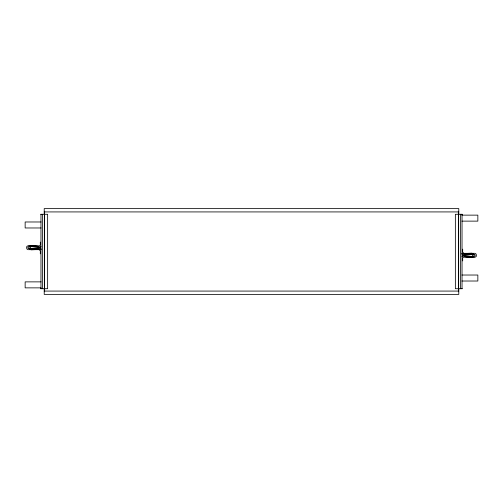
<?xml version="1.0" encoding="UTF-8"?>
<svg xmlns="http://www.w3.org/2000/svg" width="503" height="503" viewBox="0 0 503 503"><rect width="100%" height="100%" fill="white"/><g stroke="black" fill="none" stroke-linecap="round" stroke-linejoin="round"><path stroke-width="0.75" d="M38.423 246.923L38.423 249.023L40.315 250.84L40.315 253.852M39.077 247.47L39.077 248.469L40.083 249.475L41.083 249.475M463.923 255.53L463.923 254.531L462.917 253.525L461.917 253.525M464.577 256.077L464.577 253.977L462.685 252.16L462.685 249.148M39.366 246.011L40.315 245.099L40.315 242.088M463.634 256.989L462.685 257.901L462.685 260.912M40.083 246.464L41.083 246.464M462.917 256.536L461.917 256.536M38.926 249.67L28.111 249.677L27.137 249.255L26.527 247.935L26.841 246.357L28.916 245.345L39.033 246.162L31.261 245.363L29.293 246.338L28.96 247.916L29.69 249.287L31.199 249.828L38.442 249.469L38.385 248.363L31.362 248.708L30.463 248.388L30.268 247.092L31.469 246.501L40.41 247.363M462.59 255.637L471.531 256.499L472.732 255.908L472.537 254.612L471.638 254.292L464.615 254.637L464.558 253.531L471.801 253.172L473.31 253.713L474.04 255.084L473.707 256.662L471.739 257.637L463.936 256.876L474.084 257.655L476.159 256.643L476.473 255.065L475.863 253.745L474.889 253.323L464.074 253.33M38.85 248.557L28.011 248.425L27.854 247.086L28.979 246.457L30.042 246.539M464.15 254.443L474.989 254.575L475.146 255.914L474.021 256.543L472.958 256.461M44.22 211.926L458.78 211.926M40.674 214.278L47.64 214.278L47.64 288.722L40.674 288.722M462.326 214.278L455.36 214.278L455.36 288.722L462.326 288.722M461.892 215.133L477.85 215.133L477.85 221.125L461.892 221.125M41.108 221.98L25.15 221.98L25.15 227.972L41.108 227.972M461.892 275.028L477.85 275.028L477.85 281.02L461.892 281.02M41.108 281.875L25.15 281.875L25.15 287.867L41.108 287.867M44.22 291.074L458.78 291.074M463.005 255.656L472.43 256.417M39.995 247.344L30.57 246.583M462.144 253.336L462.842 253.405L462.993 254.097L462.389 254.449L461.861 253.984M40.856 249.664L40.158 249.595L40.007 248.903L40.611 248.551L41.139 249.016M464.558 253.531L464.615 254.637M38.442 249.469L38.385 248.363M462.031 214.278L462.031 288.722M460.528 214.278L460.578 288.722M458.78 214.278L458.78 208.588L44.22 208.588L44.22 214.278M458.78 288.722L458.78 294.412L44.22 294.412L44.22 288.722M458.648 214.278L458.648 288.722M458.604 214.278L458.604 288.722M458.359 211.241L458.359 214.372M458.359 288.628L458.359 291.759M44.641 211.241L44.641 214.372M44.641 288.628L44.641 291.759M44.396 214.278L44.396 288.722M44.352 214.278L44.352 288.722M42.422 214.278L42.472 288.722M40.969 214.278L40.969 288.722"/></g></svg>
